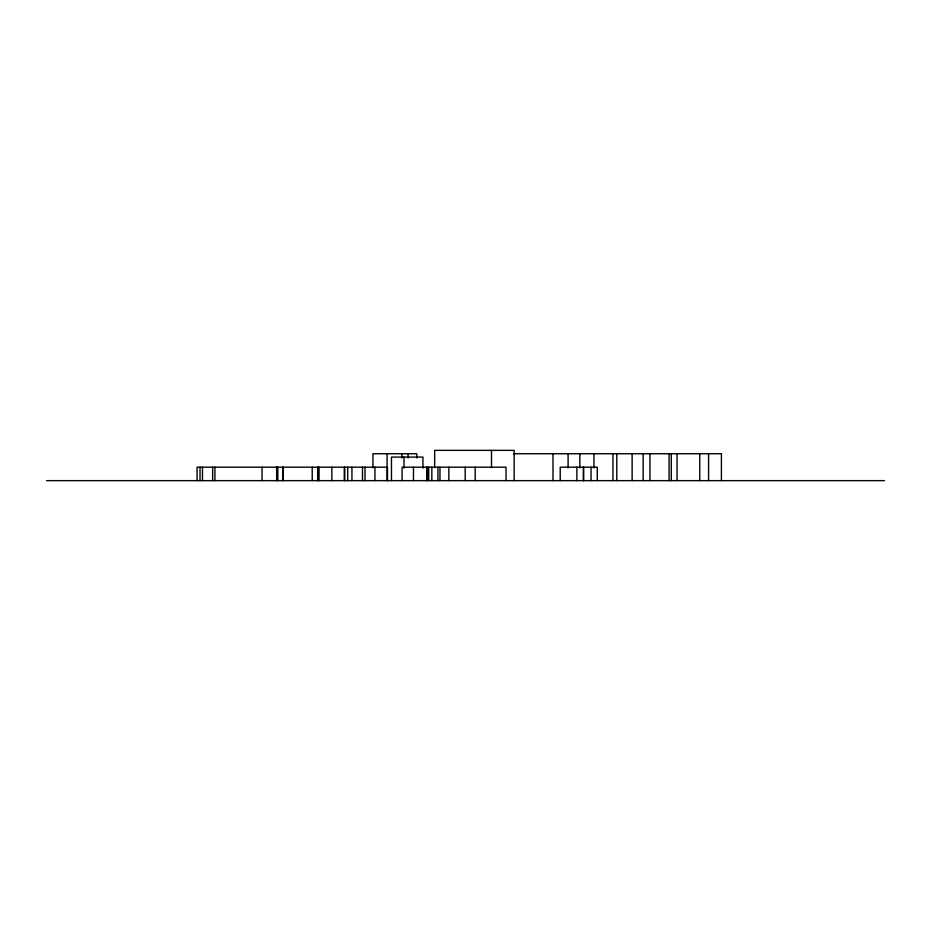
<?xml version="1.0" encoding="UTF-8"?>
<svg xmlns="http://www.w3.org/2000/svg" width="931" height="931" viewBox="0 0 931 931"><rect width="100%" height="100%" fill="white"/><g stroke="black" fill="none" stroke-linecap="round" stroke-linejoin="round"><path stroke-width="1.4" d="M513.516 453.723L721.409 453.723L721.409 480.64M46.55 480.64L884.45 480.64M708.572 453.723L708.572 480.64M699.751 453.723L699.751 480.64M677.035 453.723L677.035 480.64M671.286 453.723L671.286 480.64M669.075 453.723L669.075 480.64M649.943 453.723L649.943 480.64M643.158 453.723L643.158 480.64M632.137 453.723L632.137 480.64M616.776 453.723L616.776 480.64M612.959 453.723L612.959 480.64M597.283 480.64L597.283 467.187L560.229 467.187L560.229 480.64M593.955 453.723L593.955 467.886M591.034 467.187L591.034 480.64M583.667 467.187L583.667 480.64M583.33 467.187L583.33 480.64M579.85 453.723L579.85 467.886M576.871 467.187L576.871 480.64M568.108 453.723L568.108 467.886M552.991 453.723L552.991 480.64M514.168 480.64L514.168 450.36L434.672 450.36L434.672 467.665M506.045 480.64L506.045 467.187L402.076 467.187L402.076 480.64M491.498 450.36L491.498 467.665M475.194 467.187L475.194 480.64M465.186 467.187L465.186 480.64M448.858 467.187L448.858 480.64M439.967 467.187L439.967 480.64M437.954 467.187L437.954 480.64M431.844 467.187L431.844 480.64M428.714 467.187L428.714 480.64M427.294 467.187L427.294 480.64M426.782 467.187L426.782 480.64M422.953 468.177L422.953 457.086L391.474 457.086L391.474 480.64M416.809 457.971L416.809 453.723L372.935 453.723L372.935 467.886M413.48 467.187L413.48 480.64M408.115 453.723L408.115 457.971M404.007 457.086L404.007 468.177M401.855 453.723L401.855 457.971M387.482 480.64L387.482 467.187L197.081 467.187L197.081 480.64M387.075 453.723L387.075 480.64M374.949 467.187L374.949 480.64M364.999 467.187L364.999 480.64M362.496 467.187L362.496 480.64M351.941 467.187L351.941 480.64M347.682 467.187L347.682 480.64M344.773 467.187L344.773 480.64M344.272 467.187L344.272 480.64M331.867 467.187L331.867 480.64M319.03 467.187L319.03 480.64M318.181 467.187L318.181 480.64M317.983 467.187L317.983 480.64M312.211 467.187L312.234 480.64M283.245 467.187L283.245 480.64M282.687 467.187L282.687 480.64M277.799 467.187L277.799 480.64M277.031 467.187L277.031 480.64M276.658 467.187L276.658 480.64M262.053 467.187L262.053 480.64M214.921 467.187L214.921 480.64M212.652 467.187L212.652 480.64M202.481 467.187L202.481 480.64M200.025 467.187L200.025 480.64"/></g></svg>
